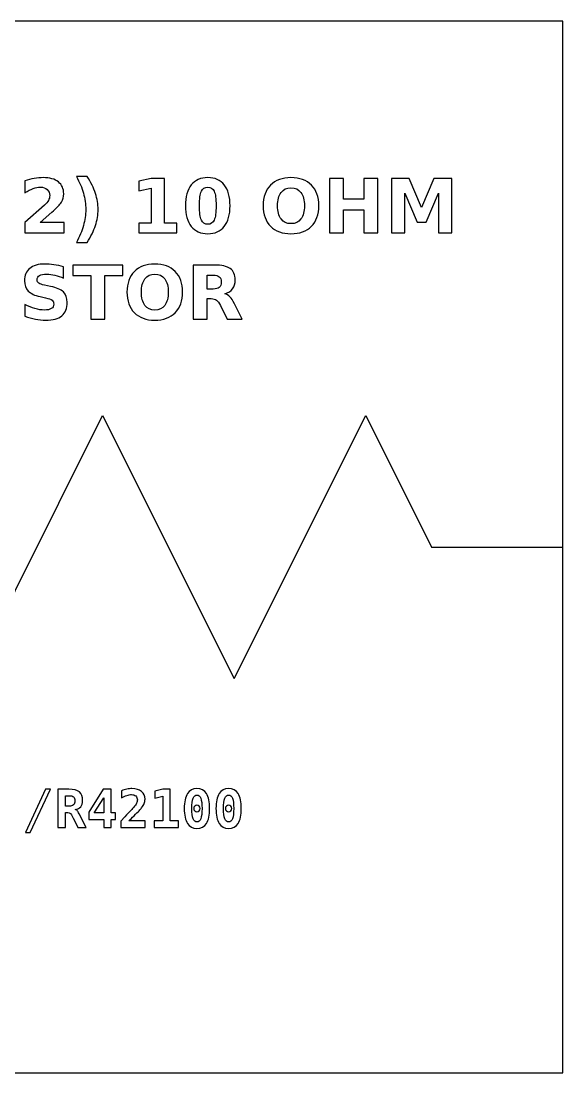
# Model space of a CAD drawing. Extents: x -115 to -95, y -158.5 to -138.5.
# Drawn here: x -105.3 to -95, y -158.5 to -138.5 of the extents above; entities that cross this region are included whole.
import ezdxf

# ---------------------------------------------------------------- set-up
doc = ezdxf.new("R2010")
doc.units = 0
doc.header["$MEASUREMENT"] = 0
doc.layers.add('LAYER_1', color=7, linetype='CONTINUOUS')

msp = doc.modelspace()

# ---------------------------------------------------------------- linework, layer by layer
at = {"layer": 'LAYER_1', "color": 7}
msp.add_lwpolyline([(-115, -158.5), (-95, -158.5), (-95, -138.5), (-115, -138.5), (-115, -158.5)], close=True, dxfattribs=at)
at = {"layer": 'LAYER_1'}
for points, knots in [([(-104.9357, -142.3296), (-104.9357, -142.3296), (-104.4829, -142.3296), (-104.4829, -142.3296), (-104.4829, -142.3296), (-104.4829, -142.3296), (-104.4829, -142.5246), (-104.4829, -142.5246), (-104.4829, -142.5246), (-104.4829, -142.5246), (-105.2306, -142.5246), (-105.2306, -142.5246), (-105.2306, -142.5246), (-105.2306, -142.5246), (-105.2306, -142.3296), (-105.2306, -142.3296), (-105.2306, -142.3296), (-105.2306, -142.3296), (-104.855, -141.9983), (-104.855, -141.9983), (-104.855, -141.9983), (-104.8214, -141.9679), (-104.7967, -141.9383), (-104.7807, -141.9094), (-104.7807, -141.9094), (-104.7645, -141.8804), (-104.7565, -141.8503), (-104.7565, -141.819), (-104.7565, -141.819), (-104.7565, -141.7708), (-104.7727, -141.732), (-104.8051, -141.7026), (-104.8051, -141.7026), (-104.8374, -141.6732), (-104.8804, -141.6587), (-104.9343, -141.6587), (-104.9343, -141.6587), (-104.9756, -141.6587), (-105.0208, -141.6676), (-105.07, -141.6852), (-105.07, -141.6852), (-105.1191, -141.7029), (-105.1718, -141.7292), (-105.2278, -141.764), (-105.2278, -141.764), (-105.2278, -141.764), (-105.2278, -141.538), (-105.2278, -141.538), (-105.2278, -141.538), (-105.168, -141.5183), (-105.109, -141.5032), (-105.0507, -141.4929), (-105.0507, -141.4929), (-104.9923, -141.4825), (-104.9352, -141.4773), (-104.879, -141.4773), (-104.879, -141.4773), (-104.756, -141.4773), (-104.6603, -141.5044), (-104.5921, -141.5587), (-104.5921, -141.5587), (-104.5239, -141.6128), (-104.4898, -141.6883), (-104.4898, -141.7854), (-104.4898, -141.7854), (-104.4898, -141.8414), (-104.5043, -141.8936), (-104.5333, -141.9421), (-104.5333, -141.9421), (-104.5622, -141.9905), (-104.6231, -142.0554), (-104.7158, -142.1368), (-104.7158, -142.1368), (-104.7158, -142.1368), (-104.9357, -142.3296), (-104.9357, -142.3296)], [0, 0, 0, 0, 0.0526316, 0.0526316, 0.0526316, 0.0526316, 0.1052632, 0.1052632, 0.1052632, 0.1052632, 0.1578947, 0.1578947, 0.1578947, 0.1578947, 0.2105263, 0.2105263, 0.2105263, 0.2105263, 0.2631579, 0.2631579, 0.2631579, 0.2631579, 0.3157895, 0.3157895, 0.3157895, 0.3157895, 0.3684211, 0.3684211, 0.3684211, 0.3684211, 0.4210526, 0.4210526, 0.4210526, 0.4210526, 0.4736842, 0.4736842, 0.4736842, 0.4736842, 0.5263158, 0.5263158, 0.5263158, 0.5263158, 0.5789474, 0.5789474, 0.5789474, 0.5789474, 0.6315789, 0.6315789, 0.6315789, 0.6315789, 0.6842105, 0.6842105, 0.6842105, 0.6842105, 0.7368421, 0.7368421, 0.7368421, 0.7368421, 0.7894737, 0.7894737, 0.7894737, 0.7894737, 0.8421053, 0.8421053, 0.8421053, 0.8421053, 0.8947368, 0.8947368, 0.8947368, 0.8947368, 0.9473684, 0.9473684, 0.9473684, 0.9473684, 1, 1, 1, 1]), ([(-104.2475, -142.7106), (-104.1887, -142.6013), (-104.1445, -142.4945), (-104.1151, -142.3903), (-104.1151, -142.3903), (-104.0857, -142.2859), (-104.0711, -142.1831), (-104.0711, -142.0815), (-104.0711, -142.0815), (-104.0711, -141.9799), (-104.0857, -141.8771), (-104.1151, -141.7732), (-104.1151, -141.7732), (-104.1445, -141.6692), (-104.1887, -141.5627), (-104.2475, -141.4538), (-104.2475, -141.4538), (-104.2475, -141.4538), (-104.0429, -141.4538), (-104.0429, -141.4538), (-104.0429, -141.4538), (-103.9731, -141.5665), (-103.9213, -141.6742), (-103.8874, -141.7774), (-103.8874, -141.7774), (-103.8538, -141.8804), (-103.8369, -141.9823), (-103.8369, -142.0829), (-103.8369, -142.0829), (-103.8369, -142.1836), (-103.8536, -142.2849), (-103.8872, -142.387), (-103.8872, -142.387), (-103.9206, -142.4893), (-103.9726, -142.5973), (-104.0429, -142.7106), (-104.0429, -142.7106), (-104.0429, -142.7106), (-104.2475, -142.7106), (-104.2475, -142.7106)], [0, 0, 0, 0, 0.1, 0.1, 0.1, 0.1, 0.2, 0.2, 0.2, 0.2, 0.3, 0.3, 0.3, 0.3, 0.4, 0.4, 0.4, 0.4, 0.5, 0.5, 0.5, 0.5, 0.6, 0.6, 0.6, 0.6, 0.7, 0.7, 0.7, 0.7, 0.8, 0.8, 0.8, 0.8, 0.9, 0.9, 0.9, 0.9, 1, 1, 1, 1]), ([(-103.0589, -142.3414), (-103.0589, -142.3414), (-102.8246, -142.3414), (-102.8246, -142.3414), (-102.8246, -142.3414), (-102.8246, -142.3414), (-102.8246, -141.6765), (-102.8246, -141.6765), (-102.8246, -141.6765), (-102.8246, -141.6765), (-103.065, -141.7262), (-103.065, -141.7262), (-103.065, -141.7262), (-103.065, -141.7262), (-103.065, -141.5455), (-103.065, -141.5455), (-103.065, -141.5455), (-103.065, -141.5455), (-102.826, -141.4959), (-102.826, -141.4959), (-102.826, -141.4959), (-102.826, -141.4959), (-102.5739, -141.4959), (-102.5739, -141.4959), (-102.5739, -141.4959), (-102.5739, -141.4959), (-102.5739, -142.3414), (-102.5739, -142.3414), (-102.5739, -142.3414), (-102.5739, -142.3414), (-102.3397, -142.3414), (-102.3397, -142.3414), (-102.3397, -142.3414), (-102.3397, -142.3414), (-102.3397, -142.5246), (-102.3397, -142.5246), (-102.3397, -142.5246), (-102.3397, -142.5246), (-103.0589, -142.5246), (-103.0589, -142.5246), (-103.0589, -142.5246), (-103.0589, -142.5246), (-103.0589, -142.3414), (-103.0589, -142.3414)], [0, 0, 0, 0, 0.0909091, 0.0909091, 0.0909091, 0.0909091, 0.1818182, 0.1818182, 0.1818182, 0.1818182, 0.2727273, 0.2727273, 0.2727273, 0.2727273, 0.3636364, 0.3636364, 0.3636364, 0.3636364, 0.4545455, 0.4545455, 0.4545455, 0.4545455, 0.5454545, 0.5454545, 0.5454545, 0.5454545, 0.6363636, 0.6363636, 0.6363636, 0.6363636, 0.7272727, 0.7272727, 0.7272727, 0.7272727, 0.8181818, 0.8181818, 0.8181818, 0.8181818, 0.9090909, 0.9090909, 0.9090909, 0.9090909, 1, 1, 1, 1]), ([(-101.3279, -142.0112), (-101.3279, -142.1817), (-101.3646, -142.3132), (-101.4382, -142.4058), (-101.4382, -142.4058), (-101.5116, -142.4983), (-101.616, -142.5446), (-101.751, -142.5446), (-101.751, -142.5446), (-101.8865, -142.5446), (-101.9911, -142.4983), (-102.0645, -142.4058), (-102.0645, -142.4058), (-102.1381, -142.3132), (-102.1748, -142.1817), (-102.1748, -142.0112), (-102.1748, -142.0112), (-102.1748, -141.8405), (-102.1381, -141.7087), (-102.0645, -141.6161), (-102.0645, -141.6161), (-101.9911, -141.5237), (-101.8865, -141.4773), (-101.751, -141.4773), (-101.751, -141.4773), (-101.616, -141.4773), (-101.5116, -141.5237), (-101.4382, -141.6161), (-101.4382, -141.6161), (-101.3646, -141.7087), (-101.3279, -141.8405), (-101.3279, -142.0112)], [0, 0, 0, 0, 0.125, 0.125, 0.125, 0.125, 0.25, 0.25, 0.25, 0.25, 0.375, 0.375, 0.375, 0.375, 0.5, 0.5, 0.5, 0.5, 0.625, 0.625, 0.625, 0.625, 0.75, 0.75, 0.75, 0.75, 0.875, 0.875, 0.875, 0.875, 1, 1, 1, 1]), ([(-100.1696, -141.4773), (-100.0043, -141.4773), (-99.8747, -141.5246), (-99.7811, -141.6194), (-99.7811, -141.6194), (-99.6873, -141.7139), (-99.6405, -141.8444), (-99.6405, -142.0112), (-99.6405, -142.0112), (-99.6405, -142.1775), (-99.6873, -142.308), (-99.7811, -142.4025), (-99.7811, -142.4025), (-99.8747, -142.4973), (-100.0043, -142.5446), (-100.1696, -142.5446), (-100.1696, -142.5446), (-100.3345, -142.5446), (-100.4638, -142.4973), (-100.5579, -142.4025), (-100.5579, -142.4025), (-100.6517, -142.308), (-100.6988, -142.1775), (-100.6988, -142.0112), (-100.6988, -142.0112), (-100.6988, -141.8444), (-100.6517, -141.7139), (-100.5579, -141.6194), (-100.5579, -141.6194), (-100.4638, -141.5246), (-100.3345, -141.4773), (-100.1696, -141.4773)], [0, 0, 0, 0, 0.125, 0.125, 0.125, 0.125, 0.25, 0.25, 0.25, 0.25, 0.375, 0.375, 0.375, 0.375, 0.5, 0.5, 0.5, 0.5, 0.625, 0.625, 0.625, 0.625, 0.75, 0.75, 0.75, 0.75, 0.875, 0.875, 0.875, 0.875, 1, 1, 1, 1]), ([(-99.4398, -141.4959), (-99.4398, -141.4959), (-99.1745, -141.4959), (-99.1745, -141.4959), (-99.1745, -141.4959), (-99.1745, -141.4959), (-99.1745, -141.888), (-99.1745, -141.888), (-99.1745, -141.888), (-99.1745, -141.888), (-98.7832, -141.888), (-98.7832, -141.888), (-98.7832, -141.888), (-98.7832, -141.888), (-98.7832, -141.4959), (-98.7832, -141.4959), (-98.7832, -141.4959), (-98.7832, -141.4959), (-98.5179, -141.4959), (-98.5179, -141.4959), (-98.5179, -141.4959), (-98.5179, -141.4959), (-98.5179, -142.5246), (-98.5179, -142.5246), (-98.5179, -142.5246), (-98.5179, -142.5246), (-98.7832, -142.5246), (-98.7832, -142.5246), (-98.7832, -142.5246), (-98.7832, -142.5246), (-98.7832, -142.0886), (-98.7832, -142.0886), (-98.7832, -142.0886), (-98.7832, -142.0886), (-99.1745, -142.0886), (-99.1745, -142.0886), (-99.1745, -142.0886), (-99.1745, -142.0886), (-99.1745, -142.5246), (-99.1745, -142.5246), (-99.1745, -142.5246), (-99.1745, -142.5246), (-99.4398, -142.5246), (-99.4398, -142.5246), (-99.4398, -142.5246), (-99.4398, -142.5246), (-99.4398, -141.4959), (-99.4398, -141.4959)], [0, 0, 0, 0, 0.0833333, 0.0833333, 0.0833333, 0.0833333, 0.1666667, 0.1666667, 0.1666667, 0.1666667, 0.25, 0.25, 0.25, 0.25, 0.3333333, 0.3333333, 0.3333333, 0.3333333, 0.4166667, 0.4166667, 0.4166667, 0.4166667, 0.5, 0.5, 0.5, 0.5, 0.5833333, 0.5833333, 0.5833333, 0.5833333, 0.6666667, 0.6666667, 0.6666667, 0.6666667, 0.75, 0.75, 0.75, 0.75, 0.8333333, 0.8333333, 0.8333333, 0.8333333, 0.9166667, 0.9166667, 0.9166667, 0.9166667, 1, 1, 1, 1]), ([(-98.2589, -141.4959), (-98.2589, -141.4959), (-97.9214, -141.4959), (-97.9214, -141.4959), (-97.9214, -141.4959), (-97.9214, -141.4959), (-97.6869, -142.0465), (-97.6869, -142.0465), (-97.6869, -142.0465), (-97.6869, -142.0465), (-97.4513, -141.4959), (-97.4513, -141.4959), (-97.4513, -141.4959), (-97.4513, -141.4959), (-97.1145, -141.4959), (-97.1145, -141.4959), (-97.1145, -141.4959), (-97.1145, -141.4959), (-97.1145, -142.5246), (-97.1145, -142.5246), (-97.1145, -142.5246), (-97.1145, -142.5246), (-97.3652, -142.5246), (-97.3652, -142.5246), (-97.3652, -142.5246), (-97.3652, -142.5246), (-97.3652, -141.7722), (-97.3652, -141.7722), (-97.3652, -141.7722), (-97.3652, -141.7722), (-97.6023, -142.3268), (-97.6023, -142.3268), (-97.6023, -142.3268), (-97.6023, -142.3268), (-97.7704, -142.3268), (-97.7704, -142.3268), (-97.7704, -142.3268), (-97.7704, -142.3268), (-98.0075, -141.7722), (-98.0075, -141.7722), (-98.0075, -141.7722), (-98.0075, -141.7722), (-98.0075, -142.5246), (-98.0075, -142.5246), (-98.0075, -142.5246), (-98.0075, -142.5246), (-98.2589, -142.5246), (-98.2589, -142.5246), (-98.2589, -142.5246), (-98.2589, -142.5246), (-98.2589, -141.4959), (-98.2589, -141.4959)], [0, 0, 0, 0, 0.0769231, 0.0769231, 0.0769231, 0.0769231, 0.1538462, 0.1538462, 0.1538462, 0.1538462, 0.2307692, 0.2307692, 0.2307692, 0.2307692, 0.3076923, 0.3076923, 0.3076923, 0.3076923, 0.3846154, 0.3846154, 0.3846154, 0.3846154, 0.4615385, 0.4615385, 0.4615385, 0.4615385, 0.5384615, 0.5384615, 0.5384615, 0.5384615, 0.6153846, 0.6153846, 0.6153846, 0.6153846, 0.6923077, 0.6923077, 0.6923077, 0.6923077, 0.7692308, 0.7692308, 0.7692308, 0.7692308, 0.8461538, 0.8461538, 0.8461538, 0.8461538, 0.9230769, 0.9230769, 0.9230769, 0.9230769, 1, 1, 1, 1]), ([(-101.5932, -142.0093), (-101.5932, -141.8807), (-101.6052, -141.7901), (-101.6294, -141.7374), (-101.6294, -141.7374), (-101.6534, -141.685), (-101.6941, -141.6587), (-101.751, -141.6587), (-101.751, -141.6587), (-101.8079, -141.6587), (-101.8486, -141.685), (-101.8731, -141.7374), (-101.8731, -141.7374), (-101.8973, -141.7901), (-101.9095, -141.8807), (-101.9095, -142.0093), (-101.9095, -142.0093), (-101.9095, -142.1391), (-101.8973, -142.2309), (-101.8731, -142.284), (-101.8731, -142.284), (-101.8486, -142.3374), (-101.8079, -142.364), (-101.751, -142.364), (-101.751, -142.364), (-101.6946, -142.364), (-101.6541, -142.3374), (-101.6296, -142.284), (-101.6296, -142.284), (-101.6054, -142.2309), (-101.5932, -142.1391), (-101.5932, -142.0093)], [0, 0, 0, 0, 0.125, 0.125, 0.125, 0.125, 0.25, 0.25, 0.25, 0.25, 0.375, 0.375, 0.375, 0.375, 0.5, 0.5, 0.5, 0.5, 0.625, 0.625, 0.625, 0.625, 0.75, 0.75, 0.75, 0.75, 0.875, 0.875, 0.875, 0.875, 1, 1, 1, 1]), ([(-100.1696, -141.6695), (-100.2505, -141.6695), (-100.3131, -141.6993), (-100.3578, -141.7591), (-100.3578, -141.7591), (-100.4022, -141.8188), (-100.4246, -141.9028), (-100.4246, -142.0112), (-100.4246, -142.0112), (-100.4246, -142.1194), (-100.4022, -142.2031), (-100.3578, -142.2628), (-100.3578, -142.2628), (-100.3131, -142.3226), (-100.2505, -142.3524), (-100.1696, -142.3524), (-100.1696, -142.3524), (-100.0882, -142.3524), (-100.0255, -142.3226), (-99.9808, -142.2628), (-99.9808, -142.2628), (-99.9363, -142.2031), (-99.914, -142.1194), (-99.914, -142.0112), (-99.914, -142.0112), (-99.914, -141.9028), (-99.9363, -141.8188), (-99.9808, -141.7591), (-99.9808, -141.7591), (-100.0255, -141.6993), (-100.0882, -141.6695), (-100.1696, -141.6695)], [0, 0, 0, 0, 0.125, 0.125, 0.125, 0.125, 0.25, 0.25, 0.25, 0.25, 0.375, 0.375, 0.375, 0.375, 0.5, 0.5, 0.5, 0.5, 0.625, 0.625, 0.625, 0.625, 0.75, 0.75, 0.75, 0.75, 0.875, 0.875, 0.875, 0.875, 1, 1, 1, 1]), ([(-104.4912, -143.1709), (-104.4912, -143.1709), (-104.4912, -143.3884), (-104.4912, -143.3884), (-104.4912, -143.3884), (-104.5477, -143.3632), (-104.6029, -143.3442), (-104.6565, -143.3313), (-104.6565, -143.3313), (-104.7104, -143.3183), (-104.7612, -143.312), (-104.8089, -143.312), (-104.8089, -143.312), (-104.8722, -143.312), (-104.9192, -143.3207), (-104.9496, -143.3381), (-104.9496, -143.3381), (-104.9799, -143.3557), (-104.995, -143.3828), (-104.995, -143.4195), (-104.995, -143.4195), (-104.995, -143.447), (-104.9849, -143.4686), (-104.9644, -143.4839), (-104.9644, -143.4839), (-104.9439, -143.4992), (-104.9068, -143.5126), (-104.8529, -143.5236), (-104.8529, -143.5236), (-104.8529, -143.5236), (-104.74, -143.5462), (-104.74, -143.5462), (-104.74, -143.5462), (-104.6255, -143.5693), (-104.5444, -143.6041), (-104.4962, -143.6511), (-104.4962, -143.6511), (-104.4479, -143.6979), (-104.4237, -143.7645), (-104.4237, -143.8508), (-104.4237, -143.8508), (-104.4237, -143.9644), (-104.4573, -144.0488), (-104.5246, -144.1041), (-104.5246, -144.1041), (-104.5919, -144.1593), (-104.6946, -144.1871), (-104.8329, -144.1871), (-104.8329, -144.1871), (-104.8983, -144.1871), (-104.9637, -144.181), (-105.0293, -144.1685), (-105.0293, -144.1685), (-105.0949, -144.156), (-105.1608, -144.1377), (-105.2264, -144.1135), (-105.2264, -144.1135), (-105.2264, -144.1135), (-105.2264, -143.8896), (-105.2264, -143.8896), (-105.2264, -143.8896), (-105.1608, -143.9244), (-105.0973, -143.9507), (-105.0359, -143.9684), (-105.0359, -143.9684), (-104.9745, -143.986), (-104.9155, -143.9949), (-104.8586, -143.9949), (-104.8586, -143.9949), (-104.8007, -143.9949), (-104.7563, -143.9853), (-104.7255, -143.966), (-104.7255, -143.966), (-104.6946, -143.9467), (-104.6794, -143.9192), (-104.6794, -143.8832), (-104.6794, -143.8832), (-104.6794, -143.8512), (-104.6897, -143.8263), (-104.7106, -143.8089), (-104.7106, -143.8089), (-104.7316, -143.7915), (-104.7732, -143.7758), (-104.8358, -143.7621), (-104.8358, -143.7621), (-104.8358, -143.7621), (-104.9385, -143.7393), (-104.9385, -143.7393), (-104.9385, -143.7393), (-105.0413, -143.7172), (-105.1166, -143.6822), (-105.1641, -143.6339), (-105.1641, -143.6339), (-105.2116, -143.5857), (-105.2353, -143.5206), (-105.2353, -143.439), (-105.2353, -143.439), (-105.2353, -143.3364), (-105.2022, -143.2576), (-105.1361, -143.2026), (-105.1361, -143.2026), (-105.07, -143.1473), (-104.975, -143.1198), (-104.8508, -143.1198), (-104.8508, -143.1198), (-104.7944, -143.1198), (-104.7363, -143.1241), (-104.6765, -143.1325), (-104.6765, -143.1325), (-104.6168, -143.141), (-104.555, -143.1537), (-104.4912, -143.1709)], [0, 0, 0, 0, 0.0357143, 0.0357143, 0.0357143, 0.0357143, 0.0714286, 0.0714286, 0.0714286, 0.0714286, 0.1071429, 0.1071429, 0.1071429, 0.1071429, 0.1428571, 0.1428571, 0.1428571, 0.1428571, 0.1785714, 0.1785714, 0.1785714, 0.1785714, 0.2142857, 0.2142857, 0.2142857, 0.2142857, 0.25, 0.25, 0.25, 0.25, 0.2857143, 0.2857143, 0.2857143, 0.2857143, 0.3214286, 0.3214286, 0.3214286, 0.3214286, 0.3571429, 0.3571429, 0.3571429, 0.3571429, 0.3928571, 0.3928571, 0.3928571, 0.3928571, 0.4285714, 0.4285714, 0.4285714, 0.4285714, 0.4642857, 0.4642857, 0.4642857, 0.4642857, 0.5, 0.5, 0.5, 0.5, 0.5357143, 0.5357143, 0.5357143, 0.5357143, 0.5714286, 0.5714286, 0.5714286, 0.5714286, 0.6071429, 0.6071429, 0.6071429, 0.6071429, 0.6428571, 0.6428571, 0.6428571, 0.6428571, 0.6785714, 0.6785714, 0.6785714, 0.6785714, 0.7142857, 0.7142857, 0.7142857, 0.7142857, 0.75, 0.75, 0.75, 0.75, 0.7857143, 0.7857143, 0.7857143, 0.7857143, 0.8214286, 0.8214286, 0.8214286, 0.8214286, 0.8571429, 0.8571429, 0.8571429, 0.8571429, 0.8928571, 0.8928571, 0.8928571, 0.8928571, 0.9285714, 0.9285714, 0.9285714, 0.9285714, 0.9642857, 0.9642857, 0.9642857, 0.9642857, 1, 1, 1, 1]), ([(-104.3137, -143.1384), (-104.3137, -143.1384), (-103.3657, -143.1384), (-103.3657, -143.1384), (-103.3657, -143.1384), (-103.3657, -143.1384), (-103.3657, -143.339), (-103.3657, -143.339), (-103.3657, -143.339), (-103.3657, -143.339), (-103.7067, -143.339), (-103.7067, -143.339), (-103.7067, -143.339), (-103.7067, -143.339), (-103.7067, -144.1671), (-103.7067, -144.1671), (-103.7067, -144.1671), (-103.7067, -144.1671), (-103.972, -144.1671), (-103.972, -144.1671), (-103.972, -144.1671), (-103.972, -144.1671), (-103.972, -143.339), (-103.972, -143.339), (-103.972, -143.339), (-103.972, -143.339), (-104.3137, -143.339), (-104.3137, -143.339), (-104.3137, -143.339), (-104.3137, -143.339), (-104.3137, -143.1384), (-104.3137, -143.1384)], [0, 0, 0, 0, 0.125, 0.125, 0.125, 0.125, 0.25, 0.25, 0.25, 0.25, 0.375, 0.375, 0.375, 0.375, 0.5, 0.5, 0.5, 0.5, 0.625, 0.625, 0.625, 0.625, 0.75, 0.75, 0.75, 0.75, 0.875, 0.875, 0.875, 0.875, 1, 1, 1, 1]), ([(-102.7584, -143.1198), (-102.5931, -143.1198), (-102.4635, -143.1671), (-102.3699, -143.2619), (-102.3699, -143.2619), (-102.2761, -143.3564), (-102.2293, -143.4869), (-102.2293, -143.6537), (-102.2293, -143.6537), (-102.2293, -143.82), (-102.2761, -143.9505), (-102.3699, -144.045), (-102.3699, -144.045), (-102.4635, -144.1398), (-102.5931, -144.1871), (-102.7584, -144.1871), (-102.7584, -144.1871), (-102.9233, -144.1871), (-103.0526, -144.1398), (-103.1467, -144.045), (-103.1467, -144.045), (-103.2405, -143.9505), (-103.2876, -143.82), (-103.2876, -143.6537), (-103.2876, -143.6537), (-103.2876, -143.4869), (-103.2405, -143.3564), (-103.1467, -143.2619), (-103.1467, -143.2619), (-103.0526, -143.1671), (-102.9233, -143.1198), (-102.7584, -143.1198)], [0, 0, 0, 0, 0.125, 0.125, 0.125, 0.125, 0.25, 0.25, 0.25, 0.25, 0.375, 0.375, 0.375, 0.375, 0.5, 0.5, 0.5, 0.5, 0.625, 0.625, 0.625, 0.625, 0.75, 0.75, 0.75, 0.75, 0.875, 0.875, 0.875, 0.875, 1, 1, 1, 1]), ([(-101.7633, -143.7779), (-101.7633, -143.7779), (-101.7633, -144.1671), (-101.7633, -144.1671), (-101.7633, -144.1671), (-101.7633, -144.1671), (-102.0286, -144.1671), (-102.0286, -144.1671), (-102.0286, -144.1671), (-102.0286, -144.1671), (-102.0286, -143.1384), (-102.0286, -143.1384), (-102.0286, -143.1384), (-102.0286, -143.1384), (-101.6234, -143.1384), (-101.6234, -143.1384), (-101.6234, -143.1384), (-101.4879, -143.1384), (-101.3884, -143.1612), (-101.3254, -143.2066), (-101.3254, -143.2066), (-101.2622, -143.252), (-101.2306, -143.324), (-101.2306, -143.4223), (-101.2306, -143.4223), (-101.2306, -143.4902), (-101.2471, -143.5462), (-101.2798, -143.5897), (-101.2798, -143.5897), (-101.3127, -143.6335), (-101.3623, -143.6657), (-101.4284, -143.6862), (-101.4284, -143.6862), (-101.3922, -143.6946), (-101.3595, -143.7132), (-101.3308, -143.7424), (-101.3308, -143.7424), (-101.3021, -143.7715), (-101.2732, -143.8157), (-101.2438, -143.875), (-101.2438, -143.875), (-101.2438, -143.875), (-101.0996, -144.1671), (-101.0996, -144.1671), (-101.0996, -144.1671), (-101.0996, -144.1671), (-101.3823, -144.1671), (-101.3823, -144.1671), (-101.3823, -144.1671), (-101.3823, -144.1671), (-101.5077, -143.9115), (-101.5077, -143.9115), (-101.5077, -143.9115), (-101.5328, -143.8602), (-101.5585, -143.8249), (-101.5846, -143.8061), (-101.5846, -143.8061), (-101.6105, -143.7873), (-101.645, -143.7779), (-101.6883, -143.7779), (-101.6883, -143.7779), (-101.6883, -143.7779), (-101.7633, -143.7779), (-101.7633, -143.7779)], [0, 0, 0, 0, 0.0625, 0.0625, 0.0625, 0.0625, 0.125, 0.125, 0.125, 0.125, 0.1875, 0.1875, 0.1875, 0.1875, 0.25, 0.25, 0.25, 0.25, 0.3125, 0.3125, 0.3125, 0.3125, 0.375, 0.375, 0.375, 0.375, 0.4375, 0.4375, 0.4375, 0.4375, 0.5, 0.5, 0.5, 0.5, 0.5625, 0.5625, 0.5625, 0.5625, 0.625, 0.625, 0.625, 0.625, 0.6875, 0.6875, 0.6875, 0.6875, 0.75, 0.75, 0.75, 0.75, 0.8125, 0.8125, 0.8125, 0.8125, 0.875, 0.875, 0.875, 0.875, 0.9375, 0.9375, 0.9375, 0.9375, 1, 1, 1, 1]), ([(-102.7584, -143.312), (-102.8393, -143.312), (-102.9019, -143.3418), (-102.9466, -143.4016), (-102.9466, -143.4016), (-102.991, -143.4613), (-103.0134, -143.5453), (-103.0134, -143.6537), (-103.0134, -143.6537), (-103.0134, -143.7619), (-102.991, -143.8456), (-102.9466, -143.9053), (-102.9466, -143.9053), (-102.9019, -143.9651), (-102.8393, -143.9949), (-102.7584, -143.9949), (-102.7584, -143.9949), (-102.677, -143.9949), (-102.6143, -143.9651), (-102.5696, -143.9053), (-102.5696, -143.9053), (-102.5251, -143.8456), (-102.5028, -143.7619), (-102.5028, -143.6537), (-102.5028, -143.6537), (-102.5028, -143.5453), (-102.5251, -143.4613), (-102.5696, -143.4016), (-102.5696, -143.4016), (-102.6143, -143.3418), (-102.677, -143.312), (-102.7584, -143.312)], [0, 0, 0, 0, 0.125, 0.125, 0.125, 0.125, 0.25, 0.25, 0.25, 0.25, 0.375, 0.375, 0.375, 0.375, 0.5, 0.5, 0.5, 0.5, 0.625, 0.625, 0.625, 0.625, 0.75, 0.75, 0.75, 0.75, 0.875, 0.875, 0.875, 0.875, 1, 1, 1, 1]), ([(-101.6516, -143.5947), (-101.5961, -143.5947), (-101.5561, -143.5843), (-101.5321, -143.5636), (-101.5321, -143.5636), (-101.5079, -143.5429), (-101.4959, -143.5088), (-101.4959, -143.4615), (-101.4959, -143.4615), (-101.4959, -143.4147), (-101.5079, -143.3811), (-101.5321, -143.3609), (-101.5321, -143.3609), (-101.5561, -143.3407), (-101.5961, -143.3306), (-101.6516, -143.3306), (-101.6516, -143.3306), (-101.6516, -143.3306), (-101.7633, -143.3306), (-101.7633, -143.3306), (-101.7633, -143.3306), (-101.7633, -143.3306), (-101.7633, -143.5947), (-101.7633, -143.5947), (-101.7633, -143.5947), (-101.7633, -143.5947), (-101.6516, -143.5947), (-101.6516, -143.5947)], [0, 0, 0, 0, 0.1428571, 0.1428571, 0.1428571, 0.1428571, 0.2857143, 0.2857143, 0.2857143, 0.2857143, 0.4285714, 0.4285714, 0.4285714, 0.4285714, 0.5714286, 0.5714286, 0.5714286, 0.5714286, 0.7142857, 0.7142857, 0.7142857, 0.7142857, 0.8571429, 0.8571429, 0.8571429, 0.8571429, 1, 1, 1, 1]), ([(-112.5, -148.5), (-112.5, -148.5), (-111.25, -151), (-111.25, -151), (-111.25, -151), (-111.25, -151), (-108.75, -146), (-108.75, -146), (-108.75, -146), (-108.75, -146), (-106.25, -151), (-106.25, -151), (-106.25, -151), (-106.25, -151), (-103.75, -146), (-103.75, -146), (-103.75, -146), (-103.75, -146), (-101.2501, -151), (-101.2501, -151), (-101.2501, -151), (-101.2501, -151), (-98.7501, -146), (-98.7501, -146), (-98.7501, -146), (-98.7501, -146), (-97.5001, -148.5), (-97.5001, -148.5)], [0, 0, 0, 0, 0.1428571, 0.1428571, 0.1428571, 0.1428571, 0.2857143, 0.2857143, 0.2857143, 0.2857143, 0.4285714, 0.4285714, 0.4285714, 0.4285714, 0.5714286, 0.5714286, 0.5714286, 0.5714286, 0.7142857, 0.7142857, 0.7142857, 0.7142857, 0.8571429, 0.8571429, 0.8571429, 0.8571429, 1, 1, 1, 1]), ([(-104.8344, -153.1071), (-104.8344, -153.1071), (-104.7415, -153.1071), (-104.7415, -153.1071), (-104.7415, -153.1071), (-104.7415, -153.1071), (-105.1254, -153.929), (-105.1254, -153.929), (-105.1254, -153.929), (-105.1254, -153.929), (-105.2188, -153.929), (-105.2188, -153.929), (-105.2188, -153.929), (-105.2188, -153.929), (-104.8344, -153.1071), (-104.8344, -153.1071)], [0, 0, 0, 0, 0.25, 0.25, 0.25, 0.25, 0.5, 0.5, 0.5, 0.5, 0.75, 0.75, 0.75, 0.75, 1, 1, 1, 1]), ([(-104.2725, -153.492), (-104.2581, -153.4948), (-104.2456, -153.5017), (-104.2351, -153.5123), (-104.2351, -153.5123), (-104.2245, -153.5228), (-104.2116, -153.5435), (-104.1963, -153.574), (-104.1963, -153.574), (-104.1963, -153.574), (-104.0643, -153.8362), (-104.0643, -153.8362), (-104.0643, -153.8362), (-104.0643, -153.8362), (-104.2226, -153.8362), (-104.2226, -153.8362), (-104.2226, -153.8362), (-104.2226, -153.8362), (-104.3105, -153.6522), (-104.3105, -153.6522), (-104.3105, -153.6522), (-104.3131, -153.647), (-104.3166, -153.6398), (-104.3208, -153.6307), (-104.3208, -153.6307), (-104.3465, -153.5757), (-104.3768, -153.5482), (-104.4116, -153.5482), (-104.4116, -153.5482), (-104.4116, -153.5482), (-104.4575, -153.5482), (-104.4575, -153.5482), (-104.4575, -153.5482), (-104.4575, -153.5482), (-104.4575, -153.8362), (-104.4575, -153.8362), (-104.4575, -153.8362), (-104.4575, -153.8362), (-104.6015, -153.8362), (-104.6015, -153.8362), (-104.6015, -153.8362), (-104.6015, -153.8362), (-104.6015, -153.1071), (-104.6015, -153.1071), (-104.6015, -153.1071), (-104.6015, -153.1071), (-104.3935, -153.1071), (-104.3935, -153.1071), (-104.3935, -153.1071), (-104.2998, -153.1071), (-104.2325, -153.1238), (-104.1916, -153.157), (-104.1916, -153.157), (-104.1508, -153.1901), (-104.1303, -153.2441), (-104.1303, -153.3191), (-104.1303, -153.3191), (-104.1303, -153.3692), (-104.1424, -153.4092), (-104.167, -153.4388), (-104.167, -153.4388), (-104.1913, -153.4683), (-104.2265, -153.4862), (-104.2725, -153.492)], [0, 0, 0, 0, 0.0625, 0.0625, 0.0625, 0.0625, 0.125, 0.125, 0.125, 0.125, 0.1875, 0.1875, 0.1875, 0.1875, 0.25, 0.25, 0.25, 0.25, 0.3125, 0.3125, 0.3125, 0.3125, 0.375, 0.375, 0.375, 0.375, 0.4375, 0.4375, 0.4375, 0.4375, 0.5, 0.5, 0.5, 0.5, 0.5625, 0.5625, 0.5625, 0.5625, 0.625, 0.625, 0.625, 0.625, 0.6875, 0.6875, 0.6875, 0.6875, 0.75, 0.75, 0.75, 0.75, 0.8125, 0.8125, 0.8125, 0.8125, 0.875, 0.875, 0.875, 0.875, 0.9375, 0.9375, 0.9375, 0.9375, 1, 1, 1, 1]), ([(-103.738, -153.1071), (-103.738, -153.1071), (-103.5872, -153.1071), (-103.5872, -153.1071), (-103.5872, -153.1071), (-103.5872, -153.1071), (-103.5872, -153.5553), (-103.5872, -153.5553), (-103.5872, -153.5553), (-103.5872, -153.5553), (-103.5072, -153.5553), (-103.5072, -153.5553), (-103.5072, -153.5553), (-103.5072, -153.5553), (-103.5072, -153.6789), (-103.5072, -153.6789), (-103.5072, -153.6789), (-103.5072, -153.6789), (-103.5872, -153.6789), (-103.5872, -153.6789), (-103.5872, -153.6789), (-103.5872, -153.6789), (-103.5872, -153.8362), (-103.5872, -153.8362), (-103.5872, -153.8362), (-103.5872, -153.8362), (-103.7254, -153.8362), (-103.7254, -153.8362), (-103.7254, -153.8362), (-103.7254, -153.8362), (-103.7254, -153.6789), (-103.7254, -153.6789), (-103.7254, -153.6789), (-103.7254, -153.6789), (-104.0146, -153.6789), (-104.0146, -153.6789), (-104.0146, -153.6789), (-104.0146, -153.6789), (-104.0146, -153.5392), (-104.0146, -153.5392), (-104.0146, -153.5392), (-104.0146, -153.5392), (-103.738, -153.1071), (-103.738, -153.1071)], [0, 0, 0, 0, 0.0909091, 0.0909091, 0.0909091, 0.0909091, 0.1818182, 0.1818182, 0.1818182, 0.1818182, 0.2727273, 0.2727273, 0.2727273, 0.2727273, 0.3636364, 0.3636364, 0.3636364, 0.3636364, 0.4545455, 0.4545455, 0.4545455, 0.4545455, 0.5454545, 0.5454545, 0.5454545, 0.5454545, 0.6363636, 0.6363636, 0.6363636, 0.6363636, 0.7272727, 0.7272727, 0.7272727, 0.7272727, 0.8181818, 0.8181818, 0.8181818, 0.8181818, 0.9090909, 0.9090909, 0.9090909, 0.9090909, 1, 1, 1, 1]), ([(-103.2504, -153.7092), (-103.2504, -153.7092), (-102.9432, -153.7092), (-102.9432, -153.7092), (-102.9432, -153.7092), (-102.9432, -153.7092), (-102.9432, -153.8362), (-102.9432, -153.8362), (-102.9432, -153.8362), (-102.9432, -153.8362), (-103.4061, -153.8362), (-103.4061, -153.8362), (-103.4061, -153.8362), (-103.4061, -153.8362), (-103.4061, -153.713), (-103.4061, -153.713), (-103.4061, -153.713), (-103.4061, -153.713), (-103.328, -153.6302), (-103.328, -153.6302), (-103.328, -153.6302), (-103.2353, -153.5315), (-103.1789, -153.4708), (-103.1591, -153.448), (-103.1591, -153.448), (-103.1348, -153.42), (-103.1171, -153.3952), (-103.1064, -153.3735), (-103.1064, -153.3735), (-103.0956, -153.3518), (-103.0903, -153.3305), (-103.0903, -153.3093), (-103.0903, -153.3093), (-103.0903, -153.2768), (-103.1001, -153.2516), (-103.1198, -153.234), (-103.1198, -153.234), (-103.1394, -153.2161), (-103.1674, -153.2073), (-103.2034, -153.2073), (-103.2034, -153.2073), (-103.2293, -153.2073), (-103.2581, -153.2125), (-103.2901, -153.2226), (-103.2901, -153.2226), (-103.3223, -153.233), (-103.3556, -153.2478), (-103.3905, -153.2673), (-103.3905, -153.2673), (-103.3905, -153.2673), (-103.3905, -153.133), (-103.3905, -153.133), (-103.3905, -153.133), (-103.3556, -153.1203), (-103.3216, -153.1106), (-103.2881, -153.104), (-103.2881, -153.104), (-103.2548, -153.0973), (-103.2228, -153.094), (-103.1923, -153.094), (-103.1923, -153.094), (-103.1151, -153.094), (-103.0544, -153.112), (-103.0104, -153.148), (-103.0104, -153.148), (-102.9663, -153.1838), (-102.9442, -153.233), (-102.9442, -153.2951), (-102.9442, -153.2951), (-102.9442, -153.3238), (-102.9491, -153.3507), (-102.9586, -153.3757), (-102.9586, -153.3757), (-102.9683, -153.4008), (-102.9848, -153.4287), (-103.0083, -153.4592), (-103.0083, -153.4592), (-103.0254, -153.4813), (-103.0728, -153.5312), (-103.1503, -153.6087), (-103.1503, -153.6087), (-103.1923, -153.6505), (-103.2256, -153.6842), (-103.2504, -153.7092)], [0, 0, 0, 0, 0.047619, 0.047619, 0.047619, 0.047619, 0.0952381, 0.0952381, 0.0952381, 0.0952381, 0.1428571, 0.1428571, 0.1428571, 0.1428571, 0.1904762, 0.1904762, 0.1904762, 0.1904762, 0.2380952, 0.2380952, 0.2380952, 0.2380952, 0.2857143, 0.2857143, 0.2857143, 0.2857143, 0.3333333, 0.3333333, 0.3333333, 0.3333333, 0.3809524, 0.3809524, 0.3809524, 0.3809524, 0.4285714, 0.4285714, 0.4285714, 0.4285714, 0.4761905, 0.4761905, 0.4761905, 0.4761905, 0.5238095, 0.5238095, 0.5238095, 0.5238095, 0.5714286, 0.5714286, 0.5714286, 0.5714286, 0.6190476, 0.6190476, 0.6190476, 0.6190476, 0.6666667, 0.6666667, 0.6666667, 0.6666667, 0.7142857, 0.7142857, 0.7142857, 0.7142857, 0.7619048, 0.7619048, 0.7619048, 0.7619048, 0.8095238, 0.8095238, 0.8095238, 0.8095238, 0.8571429, 0.8571429, 0.8571429, 0.8571429, 0.9047619, 0.9047619, 0.9047619, 0.9047619, 0.952381, 0.952381, 0.952381, 0.952381, 1, 1, 1, 1]), ([(-102.7684, -153.7092), (-102.7684, -153.7092), (-102.6072, -153.7092), (-102.6072, -153.7092), (-102.6072, -153.7092), (-102.6072, -153.7092), (-102.6072, -153.236), (-102.6072, -153.236), (-102.6072, -153.236), (-102.6072, -153.236), (-102.757, -153.2731), (-102.757, -153.2731), (-102.757, -153.2731), (-102.757, -153.2731), (-102.757, -153.1433), (-102.757, -153.1433), (-102.757, -153.1433), (-102.757, -153.1433), (-102.6062, -153.1071), (-102.6062, -153.1071), (-102.6062, -153.1071), (-102.6062, -153.1071), (-102.467, -153.1071), (-102.467, -153.1071), (-102.467, -153.1071), (-102.467, -153.1071), (-102.467, -153.7092), (-102.467, -153.7092), (-102.467, -153.7092), (-102.467, -153.7092), (-102.3058, -153.7092), (-102.3058, -153.7092), (-102.3058, -153.7092), (-102.3058, -153.7092), (-102.3058, -153.8362), (-102.3058, -153.8362), (-102.3058, -153.8362), (-102.3058, -153.8362), (-102.7684, -153.8362), (-102.7684, -153.8362), (-102.7684, -153.8362), (-102.7684, -153.8362), (-102.7684, -153.7092), (-102.7684, -153.7092)], [0, 0, 0, 0, 0.0909091, 0.0909091, 0.0909091, 0.0909091, 0.1818182, 0.1818182, 0.1818182, 0.1818182, 0.2727273, 0.2727273, 0.2727273, 0.2727273, 0.3636364, 0.3636364, 0.3636364, 0.3636364, 0.4545455, 0.4545455, 0.4545455, 0.4545455, 0.5454545, 0.5454545, 0.5454545, 0.5454545, 0.6363636, 0.6363636, 0.6363636, 0.6363636, 0.7272727, 0.7272727, 0.7272727, 0.7272727, 0.8181818, 0.8181818, 0.8181818, 0.8181818, 0.9090909, 0.9090909, 0.9090909, 0.9090909, 1, 1, 1, 1]), ([(-102.1981, -153.4723), (-102.1981, -153.3462), (-102.1781, -153.2515), (-102.1381, -153.1885), (-102.1381, -153.1885), (-102.0979, -153.1255), (-102.0377, -153.094), (-101.9572, -153.094), (-101.9572, -153.094), (-101.8766, -153.094), (-101.8162, -153.1253), (-101.7761, -153.1881), (-101.7761, -153.1881), (-101.736, -153.251), (-101.716, -153.3458), (-101.716, -153.4723), (-101.716, -153.4723), (-101.716, -153.5987), (-101.736, -153.6934), (-101.7761, -153.7562), (-101.7761, -153.7562), (-101.8162, -153.819), (-101.8766, -153.8504), (-101.9572, -153.8504), (-101.9572, -153.8504), (-102.0377, -153.8504), (-102.0979, -153.8189), (-102.1381, -153.7559), (-102.1381, -153.7559), (-102.1781, -153.6929), (-102.1981, -153.5983), (-102.1981, -153.4723)], [0, 0, 0, 0, 0.125, 0.125, 0.125, 0.125, 0.25, 0.25, 0.25, 0.25, 0.375, 0.375, 0.375, 0.375, 0.5, 0.5, 0.5, 0.5, 0.625, 0.625, 0.625, 0.625, 0.75, 0.75, 0.75, 0.75, 0.875, 0.875, 0.875, 0.875, 1, 1, 1, 1]), ([(-101.596, -153.4723), (-101.596, -153.3462), (-101.576, -153.2515), (-101.536, -153.1885), (-101.536, -153.1885), (-101.4958, -153.1255), (-101.4356, -153.094), (-101.3551, -153.094), (-101.3551, -153.094), (-101.2745, -153.094), (-101.2141, -153.1253), (-101.174, -153.1881), (-101.174, -153.1881), (-101.1339, -153.251), (-101.1139, -153.3458), (-101.1139, -153.4723), (-101.1139, -153.4723), (-101.1139, -153.5987), (-101.1339, -153.6934), (-101.174, -153.7562), (-101.174, -153.7562), (-101.2141, -153.819), (-101.2745, -153.8504), (-101.3551, -153.8504), (-101.3551, -153.8504), (-101.4356, -153.8504), (-101.4958, -153.8189), (-101.536, -153.7559), (-101.536, -153.7559), (-101.576, -153.6929), (-101.596, -153.5983), (-101.596, -153.4723)], [0, 0, 0, 0, 0.125, 0.125, 0.125, 0.125, 0.25, 0.25, 0.25, 0.25, 0.375, 0.375, 0.375, 0.375, 0.5, 0.5, 0.5, 0.5, 0.625, 0.625, 0.625, 0.625, 0.75, 0.75, 0.75, 0.75, 0.875, 0.875, 0.875, 0.875, 1, 1, 1, 1]), ([(-104.4575, -153.2283), (-104.4575, -153.2283), (-104.4575, -153.427), (-104.4575, -153.427), (-104.4575, -153.427), (-104.4575, -153.427), (-104.3896, -153.427), (-104.3896, -153.427), (-104.3896, -153.427), (-104.3503, -153.427), (-104.322, -153.4193), (-104.305, -153.4038), (-104.305, -153.4038), (-104.2878, -153.3883), (-104.2793, -153.3628), (-104.2793, -153.3275), (-104.2793, -153.3275), (-104.2793, -153.292), (-104.2878, -153.2665), (-104.3046, -153.2513), (-104.3046, -153.2513), (-104.3216, -153.236), (-104.35, -153.2283), (-104.3896, -153.2283), (-104.3896, -153.2283), (-104.3896, -153.2283), (-104.4575, -153.2283), (-104.4575, -153.2283)], [0, 0, 0, 0, 0.1428571, 0.1428571, 0.1428571, 0.1428571, 0.2857143, 0.2857143, 0.2857143, 0.2857143, 0.4285714, 0.4285714, 0.4285714, 0.4285714, 0.5714286, 0.5714286, 0.5714286, 0.5714286, 0.7142857, 0.7142857, 0.7142857, 0.7142857, 0.8571429, 0.8571429, 0.8571429, 0.8571429, 1, 1, 1, 1]), ([(-103.7254, -153.2673), (-103.7254, -153.2673), (-103.9096, -153.5553), (-103.9096, -153.5553), (-103.9096, -153.5553), (-103.9096, -153.5553), (-103.7254, -153.5553), (-103.7254, -153.5553), (-103.7254, -153.5553), (-103.7254, -153.5553), (-103.7254, -153.2673), (-103.7254, -153.2673)], [0, 0, 0, 0, 0.3333333, 0.3333333, 0.3333333, 0.3333333, 0.6666667, 0.6666667, 0.6666667, 0.6666667, 1, 1, 1, 1]), ([(-101.9572, -153.216), (-101.9906, -153.216), (-102.0147, -153.2363), (-102.0301, -153.277), (-102.0301, -153.277), (-102.0454, -153.3178), (-102.0531, -153.3828), (-102.0531, -153.4723), (-102.0531, -153.4723), (-102.0531, -153.5617), (-102.0454, -153.6265), (-102.0301, -153.6673), (-102.0301, -153.6673), (-102.0147, -153.708), (-101.9906, -153.7284), (-101.9572, -153.7284), (-101.9572, -153.7284), (-101.9237, -153.7284), (-101.8994, -153.708), (-101.8841, -153.6673), (-101.8841, -153.6673), (-101.8687, -153.6265), (-101.8611, -153.5617), (-101.8611, -153.4723), (-101.8611, -153.4723), (-101.8611, -153.3828), (-101.8687, -153.3178), (-101.8841, -153.277), (-101.8841, -153.277), (-101.8994, -153.2363), (-101.9237, -153.216), (-101.9572, -153.216)], [0, 0, 0, 0, 0.125, 0.125, 0.125, 0.125, 0.25, 0.25, 0.25, 0.25, 0.375, 0.375, 0.375, 0.375, 0.5, 0.5, 0.5, 0.5, 0.625, 0.625, 0.625, 0.625, 0.75, 0.75, 0.75, 0.75, 0.875, 0.875, 0.875, 0.875, 1, 1, 1, 1]), ([(-101.3551, -153.216), (-101.3885, -153.216), (-101.4126, -153.2363), (-101.428, -153.277), (-101.428, -153.277), (-101.4433, -153.3178), (-101.451, -153.3828), (-101.451, -153.4723), (-101.451, -153.4723), (-101.451, -153.5617), (-101.4433, -153.6265), (-101.428, -153.6673), (-101.428, -153.6673), (-101.4126, -153.708), (-101.3885, -153.7284), (-101.3551, -153.7284), (-101.3551, -153.7284), (-101.3216, -153.7284), (-101.2973, -153.708), (-101.282, -153.6673), (-101.282, -153.6673), (-101.2666, -153.6265), (-101.259, -153.5617), (-101.259, -153.4723), (-101.259, -153.4723), (-101.259, -153.3828), (-101.2666, -153.3178), (-101.282, -153.277), (-101.282, -153.277), (-101.2973, -153.2363), (-101.3216, -153.216), (-101.3551, -153.216)], [0, 0, 0, 0, 0.125, 0.125, 0.125, 0.125, 0.25, 0.25, 0.25, 0.25, 0.375, 0.375, 0.375, 0.375, 0.5, 0.5, 0.5, 0.5, 0.625, 0.625, 0.625, 0.625, 0.75, 0.75, 0.75, 0.75, 0.875, 0.875, 0.875, 0.875, 1, 1, 1, 1]), ([(-102.0179, -153.4723), (-102.0179, -153.4552), (-102.0121, -153.4407), (-102.0002, -153.429), (-102.0002, -153.429), (-101.9886, -153.4172), (-101.9742, -153.4113), (-101.9572, -153.4113), (-101.9572, -153.4113), (-101.9401, -153.4113), (-101.9256, -153.4172), (-101.9139, -153.429), (-101.9139, -153.429), (-101.9021, -153.4407), (-101.8962, -153.4552), (-101.8962, -153.4723), (-101.8962, -153.4723), (-101.8962, -153.4893), (-101.9021, -153.5037), (-101.9139, -153.5153), (-101.9139, -153.5153), (-101.9256, -153.5272), (-101.9401, -153.533), (-101.9572, -153.533), (-101.9572, -153.533), (-101.9742, -153.533), (-101.9886, -153.5272), (-102.0002, -153.5157), (-102.0002, -153.5157), (-102.0121, -153.5042), (-102.0179, -153.4897), (-102.0179, -153.4723)], [0, 0, 0, 0, 0.125, 0.125, 0.125, 0.125, 0.25, 0.25, 0.25, 0.25, 0.375, 0.375, 0.375, 0.375, 0.5, 0.5, 0.5, 0.5, 0.625, 0.625, 0.625, 0.625, 0.75, 0.75, 0.75, 0.75, 0.875, 0.875, 0.875, 0.875, 1, 1, 1, 1]), ([(-101.4158, -153.4723), (-101.4158, -153.4552), (-101.41, -153.4407), (-101.3981, -153.429), (-101.3981, -153.429), (-101.3865, -153.4172), (-101.3721, -153.4113), (-101.3551, -153.4113), (-101.3551, -153.4113), (-101.338, -153.4113), (-101.3235, -153.4172), (-101.3118, -153.429), (-101.3118, -153.429), (-101.3, -153.4407), (-101.2941, -153.4552), (-101.2941, -153.4723), (-101.2941, -153.4723), (-101.2941, -153.4893), (-101.3, -153.5037), (-101.3118, -153.5153), (-101.3118, -153.5153), (-101.3235, -153.5272), (-101.338, -153.533), (-101.3551, -153.533), (-101.3551, -153.533), (-101.3721, -153.533), (-101.3865, -153.5272), (-101.3981, -153.5157), (-101.3981, -153.5157), (-101.41, -153.5042), (-101.4158, -153.4897), (-101.4158, -153.4723)], [0, 0, 0, 0, 0.125, 0.125, 0.125, 0.125, 0.25, 0.25, 0.25, 0.25, 0.375, 0.375, 0.375, 0.375, 0.5, 0.5, 0.5, 0.5, 0.625, 0.625, 0.625, 0.625, 0.75, 0.75, 0.75, 0.75, 0.875, 0.875, 0.875, 0.875, 1, 1, 1, 1])]:
    msp.add_open_spline(points, degree=3, knots=knots, dxfattribs=at)
msp.add_open_spline([(-97.5001, -148.5), (-97.5001, -148.5), (-95, -148.5), (-95, -148.5)], degree=3, dxfattribs=at)

doc.saveas('drawing.dxf')
